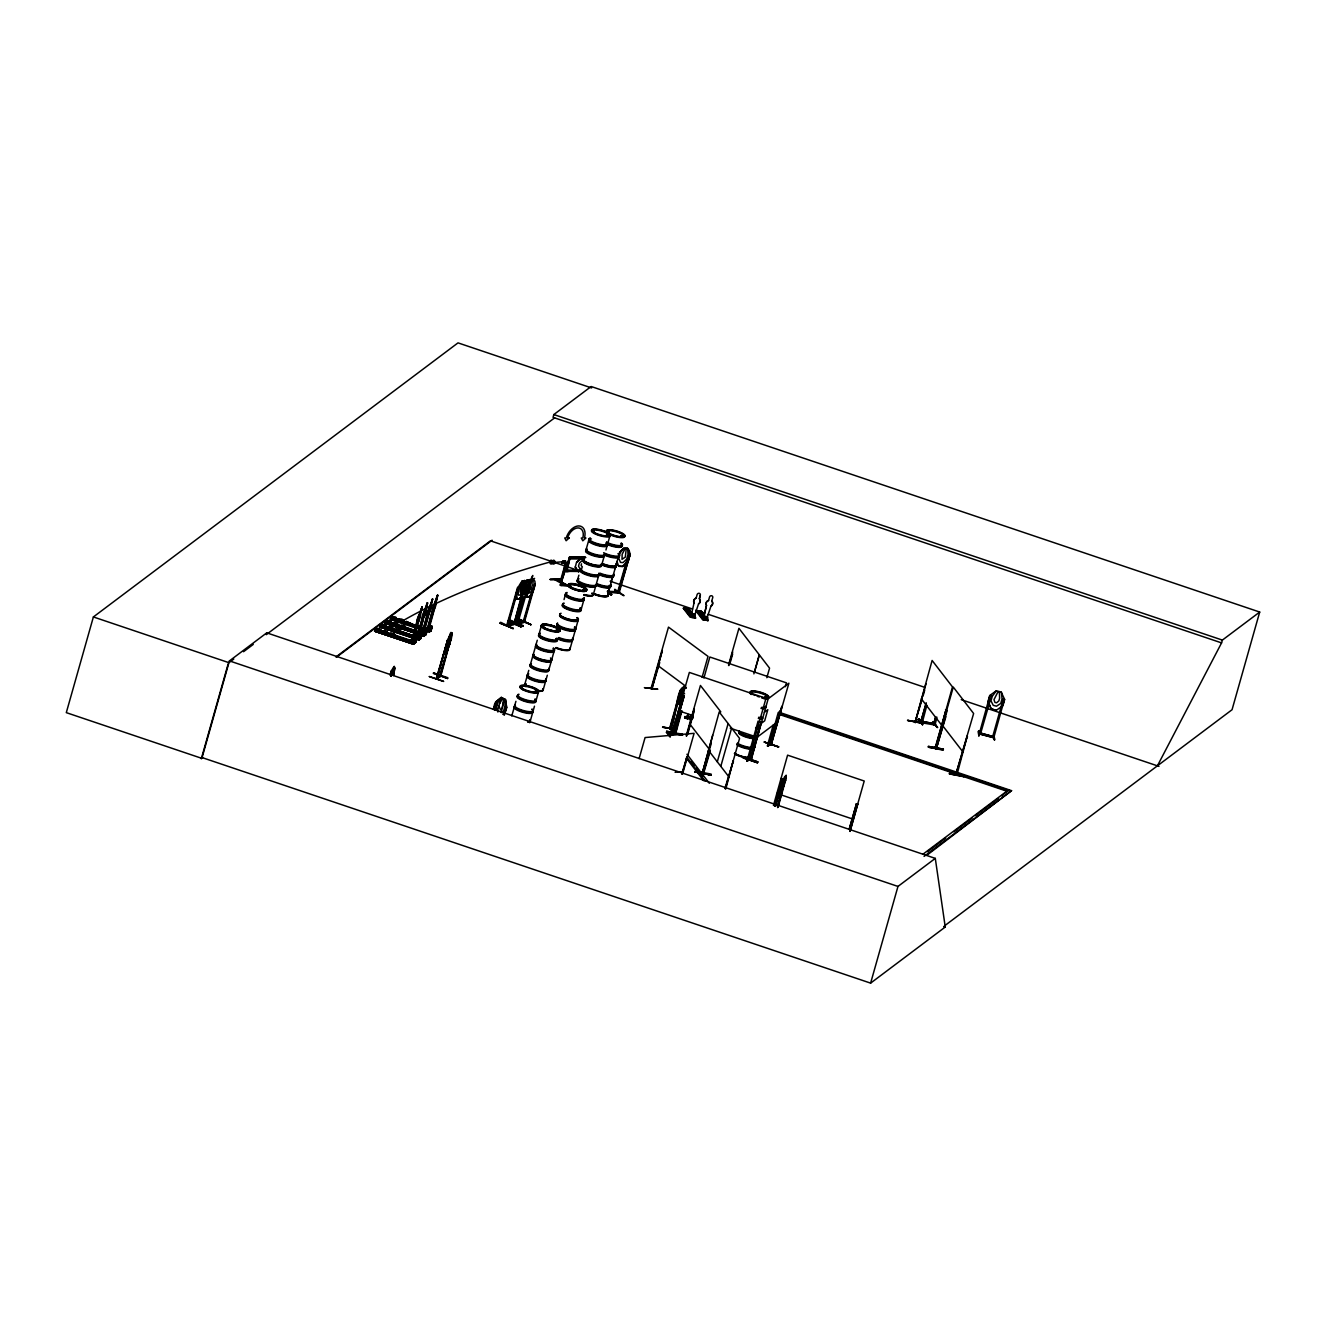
<?xml version="1.0" encoding="UTF-8"?>
<svg xmlns="http://www.w3.org/2000/svg" width="1326" height="1326" viewBox="0 0 1326 1326"><rect width="100%" height="100%" fill="white"/><g stroke="black" fill="none" stroke-linecap="round" stroke-linejoin="round"><path stroke-width="1.5" d="M380.894 629.784C375.623 634.126 385.336 627.927 376.932 628.458L374.794 630.927L375.225 630.132L414.043 643.558M376.7 629.469L376.087 629.949M386.347 625.69C381.076 630.032 390.772 623.833 382.385 624.364L380.678 626.469M382.153 625.358L387.407 627.778M382.203 625.292L382.385 624.364M385.269 623.054L387.407 620.585C395.794 620.054 386.098 626.253 391.352 621.927M386.778 621.612L426.143 634.64L426.856 631.706L390.142 619.375L392.529 616.739C400.933 616.209 391.22 622.408 396.491 618.065M387.225 621.513L387.407 620.585M392.529 616.739L390.391 619.209L426.21 630.463L424.668 634.541M390.822 618.844L429.69 632.054M391.982 617.502L431.265 630.795L391.667 618.198L397.502 620.187M374.993 629.916L414.077 643.773L374.545 631.093L413.463 644.254L374.562 631.143L413.712 644.055L415.95 635.618L420.044 636.828M415.369 642.795L416.381 639.58L412.287 638.37L416.381 639.58M421.685 635.602L418.9 640.126L379.998 626.999L419.165 639.977L421.9 633.215L420.591 637.988M380.446 625.822L419.53 639.679L379.998 627.049M420.69 638.767L399.027 631.723M383.678 626.087L420.441 638.95M380.313 626.32L382.253 624.861L421.121 638.419L383.778 625.789M385.319 622.54L424.171 636.182L385.021 623.237L387.275 621.082L386.827 621.844M424.602 635.867L423.939 636.397M429.359 631.822L390.457 618.695M681.481 710.786L675.05 733.792L669.547 728.604L680.371 690.332L681.514 690.349M978.886 735.831L979.152 730.957L978.091 731.538L978.886 735.831L979.052 730.957M994.036 736.212L993.787 737.786L979.052 733.908C979.483 730.112 981.455 735.996 980.643 732.665M1001.296 692.271L1004.677 699.515L1002.953 705.581L996.274 710.338L991.235 708.962L987.986 701.587L989.693 695.52L996.373 690.763L1001.428 692.139L1002.025 698.868L1000.749 703.426L996.506 706.194L993.24 705.333L990.986 700.857L992.279 696.299L996.373 690.763M989.842 695.653L991.517 695.752L980.395 734.256M991.218 695.968L989.892 695.636L979.218 733.958L979.616 732.383M991.235 709.012L988.152 701.587M992.296 737.256L992.528 735.814L993.986 736.361M993.787 737.654L1004.462 699.332L1003.301 699.2M994.599 739.891L994.036 735.632M994.599 739.974L994.036 734.886L993.936 739.659M996.274 710.338L991.351 708.83M1004.462 699.332L1003.053 699.15M393.59 674.602L394.833 667.923L393.656 675.498C392.363 676.575 394.435 662.834 394.767 668.055M693.763 615.198L693.283 613.905L694.062 615.049M693.399 614.021L693.664 614.949M706.261 619.524L707.04 616.739L705.565 616.308L706.045 617.535L705.366 616.673M626.203 549.196L625.308 557.119L622.01 559.323L622.159 554.218L624.894 549.113L626.104 549.13M528.776 585.131L517.654 623.668M425.928 631.126L426.458 629.916L425.265 634.093M684.896 717.631L692.238 718.294L684.896 717.664L684.697 716.554L692.089 717.416M508.04 621.397L521.201 626.866L508.339 621.347M508.173 620.767L521.201 626.866M517.853 619.292L531.03 624.728L518.151 619.242M629.154 554.268L618.148 592.888L619.524 591.495L617.883 591.197M445.47 651.944L445.934 646.773L445.619 651.994L449.928 643.939L446.779 650.95M451.934 632.751C449.332 656.801 454.404 616.408 448.254 640.342M522.262 581.186L518.052 591.96L518.681 595.225L520.322 594.893L522.958 590.932L524.715 580.672L522.129 581.136L524.798 580.506L525.577 586.059L523.853 592.125L519.643 598.722L516.974 599.186C514.687 592.556 518.532 585.943 522.129 580.987M522.958 590.932L523.588 594.197L525.212 593.866L527.864 589.904L529.754 579.711M534.61 578.401C525.842 580.821 542.815 575.285 530.135 592.772L528.494 593.12L527.881 589.855M779.787 794.622L780.102 789.401L779.622 794.572L781.13 793.495L779.688 794.407M785.771 780.616L786.103 775.379L785.141 781.097M415.502 638.204C414.889 639.729 414.756 637.607 413.43 638.618M413.845 638.784L413.43 638.718M413.927 637.839L413.629 638.684L413.878 637.823M416.082 638.568L415.734 639.497M420.79 635.021L419.265 633.53M421.552 635.071L421.469 634.276M424.651 630.099C422.961 630.828 426.856 630.198 425.58 631.226M425.762 630.728L426.806 630.032L425.613 634.209M426.276 630.894L426.06 631.673M426.574 631.292L426.276 630.745M429.16 626.75L430.27 626.436M430.801 627.679L429.955 626.336M431.232 627.629L431.165 626.502L430.933 627.397M431.613 627.546L431.398 626.883M392.281 670.973L391.286 670.906L394.037 666.53M560.053 582.28L565.125 564.329C570.362 564.246 562.456 565.307 565.887 562.572L567.379 562.738L566.915 564.329M579.313 571.274C573.163 568.556 563.666 574.506 566.683 569.766M567.362 570.329C563.881 570.147 568.655 568.837 567.08 571.324M570.147 558.611L570.545 557.169M570.594 558.627L570.942 557.218M528.626 585.363L528.709 580.672M533.35 579.462L532.853 584.534L530.599 589.722L529.654 587.716M418.999 634.077L419.281 634.176M424.005 630.878L424.154 630.148M414.673 638.171L414.458 638.999L414.806 638.187M420.259 634.077L419.911 634.905L420.077 633.944M694.028 614.734L693.233 614.104L693.763 614.966M705.366 616.689L704.786 619.242L705.681 616.424M696.581 772.08L711.101 775.113L711.101 774.069L696.73 771.367M942.753 750.102L942.753 749.074L942.753 750.102L928.167 747.151L943.283 749.737M928.399 746.455L943.466 749.173L928.399 746.356M949.399 773.704L963.936 775.743L949.582 773.041M963.77 776.406L949.333 773.787M684.63 693.863L680.371 690.332M392.115 671.304L394.236 666.398M439.934 676.011L436.188 678.862L447.492 640.359L436.768 679.094L440.729 676.293L451.089 638.204M783.848 785.638L781.13 790.528L782.423 782.721L775.66 806.125M565.456 571.009L569.451 557.185L585.661 557.401M415.403 638.635L415.983 637.773L414.557 642.53M419.331 633.762L419.347 634.077M424.237 630.563L424.187 629.9M431.083 626.949L430.933 627.529M562.29 562.125L562.904 562.224M778.677 746.853L764.157 742.013L778.693 746.803M420.624 634.822L420.839 634.276M450.973 638.469L452.017 632.966M751.212 760.096L761.422 721.626L750.218 760.196L761.422 721.626M619.325 553.555L608.385 592.324L608.634 590.7M608.932 590.932L607.921 590.866M607.573 592.274L619.126 592.888L630.016 554.566L627.745 548.268M450.343 638.933L451.221 634.027M437.663 677.487L437.166 678.813M441.127 674.901L439.668 676.293L451.37 637.773M698.57 603.811L694.476 616.06L691.227 615.38L694.045 602.949A3.431 3.133 -37.6 0 1 696.133 598.059L697.111 594.612A1.707 1.575 -37.6 0 1 699.15 593.319A1.707 1.575 -37.6 0 1 700.31 595.225L699.382 598.739A3.431 3.133 -37.6 0 1 698.62 603.877L698.57 603.811A3.431 3.133 -37.6 0 0 699.332 598.656L700.31 595.225M782.456 782.837L786.103 775.379M524.881 585.777L513.825 624.529L521.499 595.589M517.306 623.419L516.427 623.568L524.135 596.783M524.334 620.634L523.057 622.176L531.312 593.484M523.588 620.75L524.781 620.817M419.778 617.502A5.138 0.945 -71.4 0 0 420.309 613.855L422.033 606.86L419.314 614.933A5.138 0.945 -71.4 0 0 416.911 622.656L411.955 640.906L413.248 639.928L418.734 621.281A5.138 0.945 -71.4 0 0 420.607 613.955L421.933 606.728M424.187 617.187A5.138 0.945 -71.4 0 0 426.06 609.861L427.685 602.733L424.751 610.822A5.138 0.945 -71.4 0 0 422.364 618.562L417.408 636.795L419.033 635.834L423.889 617.071A5.138 0.945 -71.4 0 0 425.762 609.761L427.237 602.684L424.453 610.722A5.138 0.945 -71.4 0 0 422.066 618.463L417.11 636.695M432.558 599.004L429.773 607.059A5.138 0.945 -71.4 0 0 427.386 614.783L422.43 633.032L424.055 632.054L429.21 613.408A5.138 0.945 -71.4 0 0 431.066 606.081L432.707 598.971L429.475 606.96A5.138 0.945 -71.4 0 0 427.088 614.684L422.132 632.933L423.425 631.955L428.911 613.308A5.138 0.945 -71.4 0 0 430.768 605.982L432.409 598.871M435.69 604.573A5.138 0.945 -71.4 0 0 435.906 602.12L437.829 595.109L436.204 602.236A5.138 0.945 -71.4 0 1 434.331 609.546L429.193 628.209L427.552 629.17L392.297 617.468M422.232 606.844L418.999 614.833A5.138 0.945 -71.4 0 0 416.613 622.557L411.657 640.789L412.436 638.254M427.552 629.17L432.508 610.938A5.138 0.945 -71.4 0 1 434.911 603.197L437.53 595.009L434.613 603.098A5.138 0.945 -71.4 0 0 432.21 610.822L427.254 629.071L428.547 628.093L434.033 609.446A5.138 0.945 -71.4 0 0 435.376 605.783M591.628 387.954L458.017 342.87L93.384 616.955L66.3 712.642L201.85 758.373L229.431 660.895L266.758 632.85L935.294 858.386L945.256 927.007L943.698 926.476L945.305 926.973L870.618 983.13L202.082 757.577M228.171 663.862L201.32 758.754L202.629 757.759M266.758 632.85L266.261 634.64L554.616 417.872M374.86 630.414L376.932 628.458M383.529 630.679L381.44 632.635L383.529 630.679C391.916 630.148 382.219 636.347 387.474 632.005M388.982 626.585L386.894 628.541L388.982 626.585C397.369 626.054 387.673 632.253 392.927 627.911M390.971 633.198L388.899 635.154L390.971 633.198C399.375 632.668 389.662 638.867 394.933 634.524M393.988 622.806L391.916 624.761L393.988 622.806C402.391 622.275 392.678 628.474 397.949 624.148M396.424 629.104L394.352 631.06L396.424 629.104C404.811 628.574 395.115 634.773 400.386 630.43M399.126 618.96L397.038 620.916L399.126 618.96C407.513 618.43 397.817 624.629 403.071 620.286M401.446 625.325L399.358 627.281L401.446 625.325C409.833 624.795 400.137 630.994 405.391 626.651M390.192 674.735L391.286 670.906M390.358 675.149L391.435 671.321M390.49 675.464L391.783 670.923M390.656 675.514L391.949 670.956M390.955 676.359L394.203 666.58M406.585 621.48L404.496 623.435L406.585 621.48L410.38 623.303M391.767 675.199L394.021 667.823M408.441 624.761L410.53 622.806M415.137 642.082L415.618 638.237M420.259 634.325L422.911 630.38L422.198 632.867M420.01 638.436L421.436 633.679M425.381 630.48L426.243 627.878L425.679 629.867M427.884 626.634L427.32 628.64L431.265 629.966C434.199 626.866 425.961 624.629 427.32 629.021M390.59 618.198L425.861 630.231L424.502 635.055L426.856 631.706M430.154 630.811L430.983 626.502L429.326 631.806L431.978 627.861M431.58 626.054C427.701 637.475 434.199 623.237 430.983 626.651L431.928 626.17M429.342 676.591L443.696 681.431L429.309 676.525M436.602 678.63L447.492 640.359M447.608 640.773L436.917 679.061M448.238 640.126L446.961 647.9L449.68 643.011M450.591 638.021L439.768 676.31M440.215 676.509L450.939 637.756M447.591 678.514L447.84 677.719L433.453 672.879L447.591 678.514L433.304 673.442M553.837 414.557L553.058 417.358L1221.577 642.895L1222.373 640.093L1259.7 612.048L591.164 386.512L553.837 414.557L1222.373 640.093M500.018 623.17L513.311 628.524L500.648 622.292L500.018 623.17L513.311 628.524M518.681 587.468L517.554 587.418L506.648 625.706L514.123 624.132M507.974 625.773L507.576 624.115L507.178 625.922L514.571 624.331M518.234 587.269L507.311 625.889M507.908 625.806L518.847 587.053M510.261 620.783L523.14 626.22M521.333 592.606C521.731 608.303 522.759 581.799 522.709 581.749M521.383 592.739C527.599 566.998 536.35 585.893 524.549 597.545L522.013 598.225C529.952 597.065 529.041 585.396 532.671 579.694L533.483 579.528M513.742 624.496L514.521 622.739L513.692 622.922M512.897 628.607L500.432 622.889M529.323 596.402C524.101 601.407 526.654 582.048 526.936 597.148C532.571 596.766 534.03 588.247 535.256 583.888L524.367 622.308L516.908 623.784L517.405 622.01M493.454 709.377C494.963 698.006 499.62 700.244 494.78 709.874M495.99 701.587L494.399 707.67M493.802 709.377L496.09 701.703L501.211 697.609M494.432 709.891L497.167 702.233M497.548 710.719L501.311 697.41L504.991 699.332L506.88 707.288L504.941 713.239M523.654 622.424L534.792 583.622M503.035 714.399C508.72 707.686 506.002 685.227 501.228 712.609L503.681 710.902L504.974 706.344L504.875 699.448L501.195 697.41L496.09 701.703M503.399 714.399L505.554 706.741M504.013 714.913L506.532 707.255L504.361 714.913M511.77 715.941L514.19 707.471M515.93 701.305L514.67 705.681A9.763 2.486 15.8 0 0 524.98 711.631A9.763 2.486 15.8 0 0 531.941 709.609M524.599 684.995L527.019 676.525A9.63 2.453 15.8 0 0 537.478 681.796A9.63 2.453 15.8 0 0 545.268 680.669M527.499 674.735L528.776 670.359M530.499 664.177L532.886 655.707M533.118 654.895L535.538 646.408M537.279 640.243L536.019 644.635A9.763 2.486 15.8 0 0 546.345 650.585A9.763 2.486 15.8 0 0 553.29 648.563M539.036 634.077L541.29 626.137M555.428 579.164L566.699 585.412M566.931 584.865L556.655 579.694M562.141 563.185L562.771 560.997L565.44 561.014L565.108 563.351L562.141 563.185L565.108 563.351M562.423 563.351L563.053 561.147L565.721 561.163M564.826 563.202L565.44 561.014M561.379 579.197L550.439 579.545M567.379 562.738L566.169 562.721L565.721 564.329L567.23 564.959L564.893 564.329M565.224 564.395L561.047 582.876L566.152 564.561M568.473 585.711L560.683 585.396L570.114 584.783M560.848 582.777L567.097 564.926M566.633 564.163L567.08 562.572M561.18 582.893L567.014 564.843M565.522 571.208L569.5 557.152L585.263 557.218M564.047 599.584L565.257 595.192M530.334 720.83L532.737 712.36M533.218 710.587L534.477 706.194M536.201 700.029L538.621 691.542M575.302 567.031L576.561 562.108L582.495 557.334L585.595 557.566M543.179 689.885L545.566 681.415M546.047 679.641L547.323 675.249M549.047 669.066L551.467 660.597M551.699 659.784L554.086 651.315M581.534 563.815L581.086 565.39L582.412 566.998M577.622 579.561L578.882 575.169M586.142 549.461L588.628 540.676M569.931 649.226L572.335 640.756M572.815 638.983L575.302 630.181M575.799 628.408L578.219 619.938M581.335 608.883L583.821 600.081M593.286 594.711L595.689 586.241M596.17 584.468L598.656 575.666M601.805 564.611L604.208 556.141M605.949 549.975L607.175 545.566M607.673 543.793L610.093 535.323M608.286 590.617L607.938 592.042L618.828 592.689M608.419 592.274L609.745 586.341M610.822 582.512L612.446 576.777M614.618 569.119L616.242 563.384M610.872 594.877C613.474 593.65 608.916 595.838 607.905 592.971L611.535 594.926M614.518 589.987L623.435 595.606M614.8 589.258L624.098 595.639M618.098 592.855L617.899 591.23M626.833 560.102L617.485 592.589M617.004 561.445L618.662 566.301L622.706 566.534L628.391 560.699L630.115 554.633L618.529 592.656L619.225 591.297M644.801 687.713L657.646 689.271M651.845 687.233L652.276 689.238L651.016 688.691L668.486 627.115L708.018 656.403L702.067 677.453M652.226 687.796L651.348 687.2L651.828 689.188L662.354 650.42L651.514 688.691L652.326 689.238M651.746 689.139L659.735 662.552M639.115 758.605L645.082 737.554L694.095 733.328L682.575 774.053M694.459 616.507L694.841 615.181L695.155 617.419L691.111 616.64L691.111 615.247L690.183 617.253L683.271 608.269L688.642 608.551C691.161 611.037 683.934 609.662 683.835 607.623M685.012 609.148L689.802 610.059L685.012 609.148L690.415 611.303M685.708 610.059L688.807 610.988M686.321 610.855L691.824 612.678L687.017 611.767M691.476 615.314L690.415 614.336L689.934 615.993L693.133 616.607L687.133 609.032M690.398 615.728L690.78 614.402M692.404 616.888L693.133 614.021L694.592 614.303L693.863 617.17M702.614 619.64L695.653 610.623L701.023 610.905C705.117 614.717 688.691 608.435 701.736 611.816M695.62 618.297L694.841 615.181M670.177 737.206L666.448 732.383L666.796 731.19L669.597 731.72L672.067 734.935M670.641 729.167L669.464 728.637L670.625 727.361M702.2 612.413L697.31 611.833L702.2 612.413C706.277 616.225 689.868 609.96 702.896 613.325M669.845 729.002L680.918 690.299L684.498 685.99M670.094 729.134C676.442 725.803 675.365 680.586 686.338 687.896M669.597 731.72L669.249 732.913L666.448 732.383M670.575 729.201L681.614 690.432M702.797 616.689L702.332 618.347L707.123 619.259L707.603 617.601L706.841 618.861L702.797 618.098L702.797 616.689L706.874 618.413L710.951 606.164A3.431 3.133 -37.6 0 0 711.714 601.026L712.742 597.645A1.707 1.575 -37.6 0 0 711.598 595.739A1.707 1.575 -37.6 0 0 709.543 597.031L708.565 600.479A3.431 3.133 -37.6 0 0 706.493 605.369L703.609 617.734L706.493 605.369A3.431 3.133 -37.6 0 1 708.515 600.413L708.565 600.479M703.509 614.12L698.62 613.54L703.509 614.12C707.603 617.933 691.178 611.667 704.205 615.032M703.161 616.756L703.493 618.993L707.554 619.772L707.222 617.535M682.907 695.586L672.05 734.057L673.044 734.389L684.199 696.034L682.774 695.686L684.199 696.034M673.044 734.389L673.774 733.063M684.067 696.133L673.243 734.405M680.918 712.294L674.785 733.659L680.437 712.211M670.094 728.703L675.58 733.875L681.962 710.852M675.498 733.808L675.564 732.018M707.603 617.601L707.404 620.535M690.945 716.604L687.763 718.99L684.978 718.046L688.492 714.465M687.763 718.99L691.277 715.41M690.929 716.521C688.642 719.272 692.984 715.559 690.2 716.04M691.509 716.554L691.128 718.046L690.697 716.04L690.597 717.946L690.332 716.09M689.669 719.653L693.216 717.167M686.172 735.897L700.443 685.476L720.814 711.88M687.083 734.405L694.36 708.813L686.669 735.996M687.581 734.505L694.161 711.2M692.454 718.559L692.802 717.184M703.907 678.067L709.858 657.016L786.484 682.873L785.406 686.702M692.553 718.626L692.968 717.051M681.746 774.119L687.1 756.384L682.161 773.854M694.609 771.881L711.101 775.03L694.807 771.981M728.504 665.155L738.93 628.309L769.561 668.155L766.842 677.719M728.852 665.602L732.698 652.011M730.444 661.823L732.648 654.05M703.078 772.71L702.067 772.097L702.084 773.936M711.283 743.538L702.067 773.953L712.626 735.234M689.619 723.747L709.974 750.168L703.211 773.34L703.344 771.517L704.288 772.113M704.139 771.749L703.509 773.008M710.338 750.765L703.658 773.124M708.979 774.583L695.006 771.384M717.3 761.82L728.123 723.548M720.797 766.362L731.62 728.09M753.881 673.873L759.284 654.729M754.494 672.166L759.367 654.945M724.957 788.373L733.145 761.306L725.803 788.92M725.305 788.821L739.577 738.4L719.206 711.979L702.15 773.953M743.488 757.063L743.057 758.024L757.494 762.748M759.4 721.543L758.091 721.112L747.383 759.466C746.157 756.665 750.947 758.257 748.709 759.864L765.98 698.288L689.354 672.431L671.785 733.924M751.494 758.588L746.886 761.29L750.98 757.643M747.151 760.511L750.831 758.174L746.886 761.29M747.4 759.45L747.516 757.942L749.107 758.472M757.875 761.903L743.472 757.113L757.892 761.903L757.444 762.864L743.306 757.693M764.29 742.063L778.461 747.052M767.621 743.919C771.483 740.057 766.975 747.168 768.334 742.444M771.185 742.925L771.997 743.19L767.389 745.875L771.45 742.146L767.621 745.842M773.24 725.007L767.887 744.052L769.362 744.35L778.229 712.576L780.931 710.537M768.202 746.14L771.997 743.107M768.881 744.383L769.577 742.875L768.135 742.593M771.334 745.046L771.367 743.19M781.263 708.25L770.505 744.814L778.18 718.228M779.274 714.349L781.81 706.31M781.975 706.741L771.102 745.046L788.887 683.221L768.168 698.802L750.864 760.328M773.456 805.479L787.594 755.157L864.22 781.014L849.949 831.435M774.616 806.026L782.439 778.743L781.147 778.312M774.815 806.225L781.66 782.986L775.312 806.39M775.163 805.959L781.66 782.986M777.716 805.545L782.058 790.23M777.533 807.186L783.484 786.136M777.682 807.617L786.185 775.611L781.312 783.252M778.03 807.352L785.539 780.401M849.204 829.065L856.48 803.722L857.773 804.169L850.082 831.336M849.336 828.965L856.48 803.722M921.984 699.796L915.039 722.438L932.112 660.464L952.466 686.885L935.394 748.129M915.586 722.587C917.277 720.3 913.597 719.819 915.089 722.488L926.029 683.818M923.078 695.901L924.719 690.084M917.874 719.604L918.885 718.957L922.581 724.725L917.874 719.57L918.885 718.957M926.112 703.045L920.741 722.355L922.283 722.62L926.874 705.2M926.244 703.211L920.609 722.123M921.835 722.372L922.548 721.062M921.868 723.068L907.498 720.366L935.029 725.04L936.935 717.167M922.216 720.979L922.084 723.35L907.746 720.399M936.935 727.427L933.255 721.659L937.101 727.328M937.167 727.361L933.322 721.692M935.427 723.648C933.57 721.576 932.294 725.604 934.797 725.024M933.454 724.725L935.626 716.935M935.775 717.101L933.603 724.593M936.206 749.074L946.035 709.775L934.996 748.394M934.863 748.328C933.504 744.35 939.604 749.422 935.493 747.068M936.139 749.041L935.211 748.063L935.791 746.737L936.255 749.124L947.195 710.438M936.322 748.66L945.886 716.72M870.618 983.13L897.967 886.431L935.294 858.386M936.753 749.157L937.233 747.798M955.864 774.583L956.825 775.18L967.201 736.411L955.764 774.616L973.632 713.504L953.278 687.083L935.825 748.577M956.494 774.715L956.162 773.141L956.162 775.014M963.936 775.743L963.919 776.771L949.565 773.936M780.053 712.559L1011.556 790.661L927.023 855.137M1259.7 612.048L1232.053 709.725L945.388 925.2M414.441 641.038L410.646 639.596L409.784 642.198L412.95 639.828L417.889 623.038M423.342 618.944L418.701 635.834M451.37 634.077L448.055 644.602L449.58 641.602M391.17 676.127L392.645 672.68M522.842 581.799L519.958 592.009L522.278 589.308M528.56 580.606L525.477 586.125L524.798 580.506M693.946 614.734L693.664 614.419M447.144 640.624L450.774 633.795M781.793 783.434L784.777 776.373M684.746 687.514L682.045 694.807L682.625 698.321M382.219 624.844L381.54 625.855M413.463 644.221L415.684 642.066L376.799 628.955M415.668 642.082L415.021 643.044L393.59 635.817M415.651 642.563L378.324 629.883M388.584 621.529L426.143 634.209L425.464 635.22L404.049 627.944M430.619 631.309L401.397 621.48L430.585 631.342L431.199 630.596M524.251 586.39L527.168 580.158L529.836 579.545M529.173 585.296L532.091 579.081M569.55 558.76L582.926 558.511M565.788 570.031L582.015 570.18M510.46 620.187L523.306 625.64M390.988 675.63L392.529 672.464L393.06 674.122M420.972 634.176L421.784 633.795M431.331 627.662L431.613 626.651M684.481 686.172L680.603 695.835L680.785 700.592L682.028 701.736M1157.416 765.831L1221.577 642.895M662.834 727.294L676.343 729.267M676.79 728.869L662.536 727.162L676.376 729.267M593.617 531.179L592.606 530.45M593.998 531.146L593.136 530.814L593.965 530.864M543.643 625.574L542.268 625.839L543.776 625.971M570.412 585.528L560.683 585.396M520.919 686.885L521.947 687.382M607.01 535.953C611.816 536.251 603.081 534.345 607.424 535.87M606.662 535.82C607.673 535.124 608.551 535.29 606.927 535.14M608.75 531.693L607.888 531.693M521.333 687.2L522.328 686.719M558.113 630.364L555.826 630.463L557.251 631.226M608.767 535.853L607.822 536.002M556.539 630.082L558.031 630.364M557.019 631.027L556.953 630.032M556.025 630.314L558.379 630.546M557.301 630.961L557.616 630.662M583.39 590.203C581.434 588.694 587.567 591.147 584.236 590.501M585.412 590.65L583.655 589.341M621.712 536.516L620.734 536.019L623.187 536.947M621.264 536.185L623.187 536.566M621.231 535.919L622.922 536.748M622.789 536.748L620.783 535.936M537.047 691.675L536.268 691.244M687.979 611.485L690.216 611.866M690.249 611.8L688.078 611.303M700.426 613.573L702.647 614.153L700.393 613.772M752.356 692.653C749.14 692.421 754.013 693.2 751.825 692.371M766.975 697.227L766.096 696.863M499.637 703.559L502.305 699.017L503.499 699.631L502.421 708.084L500.598 709.841L498.874 706.228M527.184 588.28L524.864 590.982L524.731 588.794M657.613 689.089L644.37 687.647M385.021 623.27L424.237 636.115M385.601 622.557L420.673 634.342M391.916 617.767L397.75 619.988M415.22 642.613L395.778 636.314M421.055 638.237L384.059 625.806M430.801 630.927L409.402 623.717M527.168 580.009L523.173 586.705M519.643 598.722L523.654 592.026M501.327 697.609L497.88 702.647L496.587 707.206L497.913 712.029M564.909 585.396L554.749 579.677M922.797 723.93L918.769 719.007M978.87 731.521L978.837 735.599M673.857 731.62L669.779 735.184M673.658 732.217L669.962 735.35M561.263 579.595L549.892 579.429L561.462 579.18M619.457 552.412L623.817 548.102M619.64 552.561L623.833 548.268L627.745 548.483L627.994 554.566L626.701 559.108L623.104 562.572L620.502 562.423L618.91 558.66C618.463 550.406 629.369 541.903 629.867 554.616L628.756 554.55M518.781 587.534L518.002 587.6M582.992 559.904L579.379 563.053L578.501 566.202L580.34 569.318M553.704 562.539L562.638 561.743M582.595 557.401L576.76 562.241M670.061 734.587L673.94 731.587M673.625 733.013L672.647 732.482M761.92 721.792L761.091 721.891M748.958 758.422L748.593 759.864M767.389 745.875L771.417 742.891M751.129 760.03L750.151 760.163L750.533 758.687L751.411 759.036M857.773 804.169L856.347 803.838M233.79 659.039L228.934 662.685L93.384 616.955M243.536 651.712L253.266 644.403M335.909 656.983L490.454 540.826L580.689 571.274M336.705 657.016L492.095 540.212M417.889 634.159L415.535 637.491L419.48 638.817L421.121 637.591L418.486 636.695M410.082 641.585L411.723 640.359L415.668 641.685L414.027 642.928M430.038 629.32L426.094 627.977M429.624 631.193L431.265 629.966M426.143 634.209L424.204 635.668L425.066 633.066L420.955 631.839M437.597 677.371L437.099 677.205M436.983 677.603L440 675.332M437.315 677.669L440.514 675.498M684.978 718.046L688.144 715.659M764.373 712.261L767.82 709.675L764.671 720.83L761.207 723.432M757.328 737.074L778.064 721.493M922.929 854.242L1008.771 789.716L1001.826 795.865M927.537 851.706L945.703 838.065M953.958 831.85L972.107 818.208M975.406 815.722L998.528 798.351M924.073 856.414L1011.556 790.661M683.387 608.319L691.575 617.286M694.741 616.905L695.437 617.817C689.404 619.192 689.934 613.209 684.315 608.501M695.437 617.817L687.117 608.999L692.885 616.491M693.133 614.833L687.746 609.131M695.056 618.165L688.061 609.181L694.973 618.148M699.995 611.054L707.454 620.518M701.172 611.684L696.415 610.772M702.548 619.573L703.874 617.667M703.277 619.739L704.239 619.888L696.962 610.673L703.973 619.441M696.233 609.993L703.509 619.789L708.101 620.618L705.664 617.634M507.692 624.529L514.024 623.502L507.493 624.496M518.184 622.275L516.825 622.143L523.836 621.397M516.543 623.585L517.687 623.651M523.19 622.192L523.936 622.027M524.3 622.275L519.228 623.021M593.368 530.632L593.484 530.251M592.424 530.615L593.915 530.964M593.7 530.499L593.053 530.483M607.988 531.394L608.568 531.925M607.756 530.914L608.021 531.179M608.303 535.87L607.01 535.19M569.053 585.131C578.053 586.191 543.577 584.468 569.931 584.915M583.805 589.689L584.07 589.739M542.301 625.789L543.793 626.353L543.047 625.557M543.096 625.839L543.295 626.336M521.35 687.034L521.93 687.249M522.212 687.1L521.068 686.818L522.278 686.735M535.422 691.078L534.511 691.625L536.284 692.371M535.671 691.608L536.466 691.625M765.036 697.261L767.207 697.741M767.207 698.122L766.859 697.211M561.826 582.843L561.08 582.843M675.895 732.416L670.392 728.14L675.183 732.284M978.903 733.726L993.638 737.604M517.538 622.391L523.389 621.214M700.824 611.402L703.377 614.651L700.924 611.22M956.162 773.224L957.239 773.754L956.112 773.539M621.049 535.754L621.927 536.118M584.6 589.622L584.318 589.821M536.914 691.791L536.301 691.211M752.356 692.951L751.577 692.984M765.467 696.796L766.096 696.896M767.157 697.94L766.262 697.791M517.107 623.817L516.991 623.767C512.101 622.872 544.837 549.213 527.947 585.562M675.1 772.296L683.271 771.599M514.289 623.104L514.14 623.104M671.917 733.808L673.376 734.306M570.976 557.566L569.849 557.351M570.18 558.461L569.036 558.412L583.274 558.71M565.473 571.357L579.677 571.456M922.565 721.245L921.222 720.78M607.424 531.312L608.369 531.245M623.154 536.748L622.209 536.516M569.368 584.965L570.213 585.412L569.434 585.097M584.053 590.302L585.015 590.534M751.212 692.52L751.825 692.139M766.942 697.957L764.936 697.609M618.678 566.086L622.673 566.384L628.391 560.699M618.098 591.827L608.833 591.297M684.581 717.2L691.94 717.946M557.981 631.375L558.147 631.093M679.26 696.382L679.194 704.172L681.249 705.979L679.426 704.073M679.194 704.172L679.111 696.349M946.383 710.222L945.537 709.692M967.549 736.858L966.704 736.311M934.946 746.919L936.869 747.383M733.493 761.754L732.648 761.207M703.294 771.914L704.338 772.163M683.752 608.153L688.542 608.883M684.548 608.535L689.338 609.446M582.992 590.186L584.385 590.667M556.887 630.364L557.981 630.695M766.345 697.89L764.522 697.227L766.329 697.327M535.903 692.155L537.295 692.354L535.919 691.492M393.275 674.039L394.17 667.856M651.447 688.625L652.226 689.172M1003.351 698.719L992.445 737.471M584.02 589.788L585.031 590.169M535.953 692.089L535.041 691.741M702.647 772.163L702.432 773.622M750.682 758.339L751.527 758.638M610.109 581.202L692.504 608.999M700.343 611.634L704.272 612.96M708.183 614.286L923.973 687.083M961.251 699.664L1158.974 766.362M779.29 713.123L1008.009 790.279L1007.677 791.473L778.959 714.316M779.705 713.753L955.648 773.108M965.427 776.406L1006.467 790.246M418.734 621.281L418.436 621.181A5.138 0.945 -71.4 0 0 419.381 618.778M678.514 710.719L691.923 715.228M730.245 728.156L755.14 736.56M391.883 617.8L397.916 619.872M401.612 621.082L405.706 622.491M685.31 716.852L688.111 717.797M422.762 630.496L426.707 631.822M422.182 632.485L426.143 633.811M389.115 621.993L426.094 634.474M396.491 624.944L400.585 626.353M404.264 627.563L421.817 633.447M396.524 625.159L400.452 626.436M404.297 627.778L419.911 632.999M386.546 622.043L392.413 624.016M396.275 625.325L400.203 626.634M385.468 622.043L421.187 634.242M391.253 629.104L395.181 630.414M380.214 626.618L419.331 639.845M378.225 630.181L415.403 642.762M376.07 629.916L381.954 631.889M385.8 633.198L389.728 634.508M785.257 780.832L781.097 793.644M776.771 793.429L853.397 819.286M229.431 660.895L897.967 886.431M621.944 536.433L621.049 536.118M584.865 590.368L583.788 590.368M525.577 586.059L514.488 624.347M516.427 593.634L516.974 599.186M519.51 598.507L517.206 599.087M510.178 620.899L523.124 626.419M509.847 621.032L522.775 626.386M607.938 535.406L608.767 535.936M557.086 579.744L567.296 585.429M495.626 701.719L496.587 702.233M505.206 706.741L506.184 707.255M578.484 571.622L575.186 566.964L578.517 571.837M566.882 571.572L569.832 558.611L566.534 571.373M608.684 531.527L607.656 531.577M618.944 553.804L618.181 553.937A9.763 2.486 15.8 0 1 616.673 556.837A9.763 2.486 15.8 0 1 605.319 554.251M607.275 591.313L611.767 594.131M608.535 592.838L611.501 594.711M691.111 617.419L683.752 607.971M657.663 665.387L685.658 686.139M684.332 686.155L686.188 687.879M933.255 721.659L937.731 727.576M918.62 719.537L922.482 724.576L917.957 719.521M918.487 719.62L922.581 724.725M942.438 725.372L962.809 751.776M921.272 698.736L941.642 725.156M711.714 601.026L711.764 601.092A3.431 3.133 -37.6 0 1 711.018 606.231L710.951 606.164M696.133 598.059L696.183 598.125A3.431 3.133 -37.6 0 0 694.095 603.015L694.095 603.015M705.515 617.187L708.101 620.618M696.133 610.325L703.509 619.789M689.802 610.059L690.514 610.971M691.128 611.767L691.824 612.678M690.415 614.336L691.277 615.446M708.382 750.251L728.753 776.671M686.967 754.262L709.327 783.268M691.608 761.903L694.095 765.119M696.564 768.351L702.78 776.406M666.796 731.19L670.525 736.013M686.669 756.947L705.283 781.113M686.321 758.157L703.708 780.699M401.132 621.745A1789.967 563.119 15.1 0 1 433.801 604.54M435.442 603.761A1789.967 563.119 15.1 0 1 552.445 561.362M580.539 609.91A9.63 2.453 15.8 0 1 571.539 610.739A9.63 2.453 15.8 0 1 562.605 605.17M579.893 608.452A9.763 2.486 15.8 0 1 572.948 610.474A9.763 2.486 15.8 0 1 562.655 604.523M577.125 617.866A9.63 2.453 15.8 0 1 570.263 619.855A9.63 2.453 15.8 0 1 560.086 614.071M560.102 613.988A9.63 2.453 15.8 0 0 570.263 619.855A9.63 2.453 15.8 0 0 577.092 617.949M577.224 617.535A9.647 2.47 15.8 0 1 569.136 619.225A9.647 2.47 15.8 0 1 561.113 613.275M583.821 598.755A9.763 2.486 15.8 0 1 573.478 599.253A9.763 2.486 15.8 0 1 566.583 593.584M581.037 608.137A9.63 2.453 15.8 0 1 570.826 608.634A9.63 2.453 15.8 0 1 564.031 603.032M582.595 598.49A9.63 2.453 15.8 0 1 574.523 600.181A9.63 2.453 15.8 0 1 566.517 594.247M580.059 607.905A9.763 2.486 15.8 0 1 571.871 609.629A9.763 2.486 15.8 0 1 563.749 603.612M583.97 598.208A9.763 2.486 15.8 0 1 573.628 598.722A9.763 2.486 15.8 0 1 566.732 593.037M584.02 597.578A9.63 2.453 15.8 0 1 573.81 598.076A9.63 2.453 15.8 0 1 567.014 592.473M572.02 640.01A9.63 2.453 15.8 0 1 567.661 641.734A9.63 2.453 15.8 0 1 556.456 638.37M572.318 639.414A9.763 2.486 15.8 0 1 568.937 641.254A9.763 2.486 15.8 0 1 558.495 638.684M569.517 648.828A9.63 2.453 15.8 0 1 566.185 650.618A9.63 2.453 15.8 0 1 555.892 648.099M569.633 648.248A9.564 2.437 15.8 0 1 566.301 650.038A9.564 2.437 15.8 0 1 556.075 647.519M577.705 619.706A9.564 2.437 15.8 0 1 568.755 620.535A9.564 2.437 15.8 0 1 559.87 615.015M569.633 648.497A9.647 2.47 15.8 0 1 566.285 650.287A9.647 2.47 15.8 0 1 555.975 647.768M577.937 619.159A9.647 2.47 15.8 0 1 568.92 620.004A9.647 2.47 15.8 0 1 559.97 614.419M574.373 627.994A9.763 2.486 15.8 0 1 567.412 630.016A9.763 2.486 15.8 0 1 557.119 624.065M572.517 638.237A9.63 2.453 15.8 0 1 569.185 640.044A9.63 2.453 15.8 0 1 558.876 637.508M575.003 629.452A9.63 2.453 15.8 0 1 564.793 629.949A9.63 2.453 15.8 0 1 557.997 624.347M572.467 638.883A9.763 2.486 15.8 0 1 569.086 640.707A9.763 2.486 15.8 0 1 558.644 638.138M574.523 627.447A9.763 2.486 15.8 0 1 567.561 629.469A9.763 2.486 15.8 0 1 557.268 623.518M574.589 626.817A9.63 2.453 15.8 0 1 567.727 628.806A9.63 2.453 15.8 0 1 557.566 622.955M618.678 556.124A9.63 2.453 15.8 0 1 615.347 557.931A9.63 2.453 15.8 0 1 605.054 555.395M618.977 555.528A9.763 2.486 15.8 0 1 615.595 557.368A9.763 2.486 15.8 0 1 605.153 554.798M616.126 565.042A9.58 2.453 15.8 0 1 612.794 566.832A9.58 2.453 15.8 0 1 602.551 564.312M616.308 564.379A9.58 2.453 15.8 0 1 612.977 566.169A9.58 2.453 15.8 0 1 602.733 563.649M616.292 564.627A9.647 2.47 15.8 0 1 612.943 566.434A9.647 2.47 15.8 0 1 602.634 563.898M621.032 544.108A9.763 2.486 15.8 0 1 618.579 546.793A9.763 2.486 15.8 0 1 606.197 543.312M618.264 553.489A9.63 2.453 15.8 0 1 615.844 556.158A9.63 2.453 15.8 0 1 603.628 552.71M621.679 545.566A9.63 2.453 15.8 0 1 618.33 547.373A9.63 2.453 15.8 0 1 608.037 544.837M621.181 543.561A9.763 2.486 15.8 0 1 618.745 546.262A9.763 2.486 15.8 0 1 606.347 542.765A9.763 2.486 15.8 0 1 598.225 544.538A9.763 2.486 15.8 0 1 590.103 538.522M621.248 542.931A9.63 2.453 15.8 0 1 618.828 545.599A9.63 2.453 15.8 0 1 606.612 542.152M609.247 585.363A9.63 2.453 15.8 0 1 607.739 588.048A9.63 2.453 15.8 0 1 596.534 585.495M610.457 585.644A9.763 2.486 15.8 0 1 607.076 587.468A9.763 2.486 15.8 0 1 596.634 584.899M607.938 595.805A9.58 2.453 15.8 0 1 602.203 596.634A9.58 2.453 15.8 0 1 592.142 593.435M607.772 594.462A9.564 2.437 15.8 0 1 604.457 596.252A9.58 2.453 15.8 0 1 594.214 593.75A9.564 2.437 15.8 0 0 604.457 596.252A9.58 2.453 15.8 0 0 607.789 594.479M615.877 565.92A9.58 2.453 15.8 0 1 612.546 567.71A9.58 2.453 15.8 0 1 602.302 565.191M608.087 595.473A9.647 2.47 15.8 0 1 594.114 593.998M616.076 565.406A9.647 2.47 15.8 0 1 612.728 567.213A9.647 2.47 15.8 0 1 602.418 564.677M613.457 575.07A9.763 2.486 15.8 0 1 610.059 576.909A9.763 2.486 15.8 0 1 599.634 574.34M610.673 584.451A9.63 2.453 15.8 0 1 607.325 586.258A9.63 2.453 15.8 0 1 597.031 583.722M613.159 575.666A9.63 2.453 15.8 0 1 609.811 577.473A9.63 2.453 15.8 0 1 599.518 574.937M610.623 585.097A9.763 2.486 15.8 0 1 607.225 586.921A9.763 2.486 15.8 0 1 596.799 584.352M613.606 574.539A9.763 2.486 15.8 0 1 610.225 576.362A9.763 2.486 15.8 0 1 599.783 573.793M613.656 573.893A9.63 2.453 15.8 0 1 610.325 575.699A9.63 2.453 15.8 0 1 600.015 573.163M603.894 555.395A9.63 2.453 15.8 0 1 593.683 555.892A9.63 2.453 15.8 0 1 586.888 550.29M604.192 554.798A9.763 2.486 15.8 0 1 593.849 555.296A9.763 2.486 15.8 0 1 586.954 549.627M601.341 564.312A9.58 2.453 15.8 0 1 591.164 564.793A9.58 2.453 15.8 0 1 584.401 559.224M601.507 563.633A9.564 2.437 15.8 0 1 592.573 564.462A9.564 2.437 15.8 0 1 583.689 558.926M601.507 563.898A9.647 2.47 15.8 0 1 591.28 564.379A9.647 2.47 15.8 0 1 584.468 558.776M606.247 543.378A9.763 2.486 15.8 0 1 599.286 545.384A9.763 2.486 15.8 0 1 588.993 539.45M589.937 539.069A9.763 2.486 15.8 0 1 591.446 538.936M604.391 553.622A9.63 2.453 15.8 0 1 595.407 554.45A9.63 2.453 15.8 0 1 586.457 548.898M606.894 544.837A9.63 2.453 15.8 0 1 597.893 545.666A9.63 2.453 15.8 0 1 588.943 540.096M604.341 554.251A9.763 2.486 15.8 0 1 593.998 554.765A9.763 2.486 15.8 0 1 587.103 549.08M606.463 542.201A9.63 2.453 15.8 0 1 598.391 543.892A9.63 2.453 15.8 0 1 590.385 537.958M595.374 585.495A9.63 2.453 15.8 0 1 586.39 586.324A9.63 2.453 15.8 0 1 577.44 580.755M595.987 585.661A9.763 2.486 15.8 0 1 584.12 585.015A9.763 2.486 15.8 0 1 578.434 579.727M592.987 593.733A9.564 2.437 15.8 0 1 584.053 594.562M601.059 565.191A9.564 2.437 15.8 0 1 590.915 565.688A9.564 2.437 15.8 0 1 584.169 560.136M592.076 593.12A9.647 2.47 15.8 0 1 583.987 594.81M591.926 593.484A9.58 2.453 15.8 0 1 583.888 595.159M601.291 564.694A9.647 2.47 15.8 0 1 591.065 565.174A9.647 2.47 15.8 0 1 584.252 559.572M598.672 574.34A9.763 2.486 15.8 0 1 588.313 574.838A9.763 2.486 15.8 0 1 581.418 569.169M596.186 584.468A9.63 2.453 15.8 0 1 584.484 583.838A9.63 2.453 15.8 0 1 578.882 578.617M598.374 574.937A9.63 2.453 15.8 0 1 588.164 575.434A9.63 2.453 15.8 0 1 581.368 569.832M596.153 585.114A9.763 2.486 15.8 0 1 584.269 584.484A9.763 2.486 15.8 0 1 578.584 579.197M598.822 573.793A9.763 2.486 15.8 0 1 588.479 574.307A9.763 2.486 15.8 0 1 581.584 568.622M598.871 573.163A9.63 2.453 15.8 0 1 588.661 573.661A9.63 2.453 15.8 0 1 581.865 568.058M553.39 560.235A1.923 1.376 -89.8 0 1 554.914 561.694A1.923 1.376 -89.8 0 1 554.019 563.964A1.923 1.376 -89.8 0 1 552.312 562.904M553.787 650.569A9.63 2.453 15.8 0 1 543.577 651.066A9.63 2.453 15.8 0 1 536.781 645.464M553.141 649.11A9.763 2.486 15.8 0 1 544.953 650.817A9.763 2.486 15.8 0 1 536.831 644.801M551.251 659.519A9.63 2.453 15.8 0 1 542.251 660.365A9.63 2.453 15.8 0 1 533.317 654.795M550.472 657.945A9.564 2.437 15.8 0 1 543.66 659.934A9.564 2.437 15.8 0 1 533.566 654.099M551.401 659.055A9.647 2.47 15.8 0 1 542.384 659.884A9.647 2.47 15.8 0 1 533.433 654.315M556.124 638.552A9.763 2.486 15.8 0 1 547.953 640.259A9.763 2.486 15.8 0 1 539.831 634.242M553.356 647.933A9.63 2.453 15.8 0 1 546.494 649.922A9.63 2.453 15.8 0 1 536.35 644.071M555.843 639.149A9.63 2.453 15.8 0 1 548.981 641.138A9.63 2.453 15.8 0 1 538.837 635.27M557.218 638.867A9.763 2.486 15.8 0 1 546.876 639.381A9.763 2.486 15.8 0 1 539.98 633.695M557.268 638.237A9.63 2.453 15.8 0 1 547.058 638.734A9.63 2.453 15.8 0 1 540.262 633.132M545.566 680.072A9.763 2.486 15.8 0 1 535.207 680.586A9.763 2.486 15.8 0 1 528.328 674.901M550.953 660.365A9.564 2.437 15.8 0 1 540.809 660.862A9.564 2.437 15.8 0 1 534.046 655.309M551.168 659.867A9.647 2.47 15.8 0 1 540.942 660.365A9.647 2.47 15.8 0 1 534.129 654.746M548.55 669.514A9.763 2.486 15.8 0 1 538.207 670.011A9.763 2.486 15.8 0 1 531.312 664.343M545.765 678.895A9.63 2.453 15.8 0 1 535.555 679.393A9.63 2.453 15.8 0 1 528.759 673.79M548.251 670.111A9.63 2.453 15.8 0 1 538.041 670.608A9.63 2.453 15.8 0 1 531.245 665.006M545.715 679.542A9.763 2.486 15.8 0 1 535.372 680.039A9.763 2.486 15.8 0 1 528.477 674.37M548.699 668.967A9.763 2.486 15.8 0 1 538.356 669.481A9.763 2.486 15.8 0 1 531.461 663.812M548.749 668.337A9.63 2.453 15.8 0 1 539.748 669.166A9.63 2.453 15.8 0 1 530.814 663.613M543.08 690.233A9.63 2.453 15.8 0 1 538.422 691.211M524.814 686.072A9.63 2.453 15.8 0 1 525.759 684.382M542.881 688.907A9.564 2.437 15.8 0 1 538.555 690.614M525.958 686.371A9.564 2.437 15.8 0 1 525.974 683.835M542.881 689.155A9.647 2.47 15.8 0 1 538.522 690.879M525.825 686.586A9.647 2.47 15.8 0 1 525.842 684.034M754.842 695.404A9.63 2.453 15.8 0 1 752.953 690.896A9.63 2.453 15.8 0 1 767.555 695.272A9.63 2.453 15.8 0 1 761.886 697.509M759.483 696.962A9.63 2.453 15.8 0 1 757.08 696.249M751.328 693.962A9.647 2.47 15.8 0 1 755.489 691.476A9.647 2.47 15.8 0 1 768.135 696.249A9.647 2.47 15.8 0 1 761.77 697.907M759.964 727.493A9.63 2.453 15.8 0 1 755.621 727.891M762.467 718.642A9.63 2.453 15.8 0 1 760.047 719.156M760.08 727.145A9.647 2.47 15.8 0 1 755.737 727.56M762.765 718.079A9.763 2.486 15.8 0 1 758.373 718.493M761.969 717.913A9.763 2.486 15.8 0 1 758.522 717.946M762.036 717.25A9.63 2.453 15.8 0 1 758.621 717.283M765.45 708.084A9.63 2.453 15.8 0 1 761.107 708.498M765.748 707.52A9.763 2.486 15.8 0 1 761.356 707.918M765.914 706.973A9.763 2.486 15.8 0 1 761.505 707.388M751.229 694.509A9.58 2.453 15.8 0 1 754.627 691.94A9.58 2.453 15.8 0 1 767.257 696.2A9.58 2.453 15.8 0 1 763.842 698.769M765.964 706.31A9.63 2.453 15.8 0 1 763.544 706.824M759.931 727.609A9.63 2.453 15.8 0 1 755.588 728.007M753.964 747.433A9.63 2.453 15.8 0 1 748.527 749.008A9.63 2.453 15.8 0 1 736.941 744.88M754.262 746.836A9.763 2.486 15.8 0 1 748.742 748.444A9.763 2.486 15.8 0 1 736.991 744.251M751.461 756.251A9.63 2.453 15.8 0 1 749.041 758.074M747.118 757.975A9.63 2.453 15.8 0 1 734.438 753.698M751.577 755.687A9.58 2.453 15.8 0 1 746.173 757.262A9.58 2.453 15.8 0 1 734.637 753.151M751.577 755.919A9.647 2.47 15.8 0 1 746.124 757.494A9.647 2.47 15.8 0 1 734.521 753.35M757.245 736.278A9.763 2.486 15.8 0 1 748.129 737.123A9.763 2.486 15.8 0 1 739.063 731.488M753.533 744.798A9.63 2.453 15.8 0 1 750.118 747.383A9.63 2.453 15.8 0 1 737.438 743.107M756.947 736.875A9.63 2.453 15.8 0 1 747.947 737.704A9.63 2.453 15.8 0 1 739.013 732.134M753.483 745.427A9.763 2.486 15.8 0 1 750.002 748.046A9.763 2.486 15.8 0 1 737.157 743.704M757.71 736.494A9.763 2.486 15.8 0 1 747.052 736.245A9.763 2.486 15.8 0 1 739.212 730.941A9.63 2.453 15.8 0 0 747.234 735.599A9.63 2.453 15.8 0 0 757.444 736.427M759.649 728.471A9.58 2.453 15.8 0 1 757.245 728.969M759.864 727.908A9.647 2.47 15.8 0 1 757.444 728.422M532.422 711.614A9.63 2.453 15.8 0 1 522.212 712.112A9.63 2.453 15.8 0 1 515.416 706.509M532.72 711.018A9.763 2.486 15.8 0 1 522.378 711.532A9.763 2.486 15.8 0 1 515.482 705.863M534.776 699.598A9.763 2.486 15.8 0 1 526.588 701.305A9.763 2.486 15.8 0 1 518.466 695.288M532.008 708.979A9.63 2.453 15.8 0 1 525.146 710.985A9.63 2.453 15.8 0 1 514.985 705.117M535.422 701.056A9.63 2.453 15.8 0 1 526.422 701.885A9.63 2.453 15.8 0 1 517.471 696.316M534.925 699.051A9.763 2.486 15.8 0 1 526.754 700.774A9.763 2.486 15.8 0 1 518.632 694.758M535.919 699.283A9.63 2.453 15.8 0 1 525.709 699.78A9.63 2.453 15.8 0 1 518.914 694.178M530.035 719.852A9.564 2.437 15.8 0 1 527.632 721.659M528.991 722.123A9.63 2.453 15.8 0 0 529.936 720.432A9.63 2.453 15.8 0 1 528.975 722.173M530.035 720.117A9.647 2.47 15.8 0 1 527.615 721.941M529.886 720.565A9.63 2.453 15.8 0 1 529.886 721.891M529.588 721.427A9.564 2.437 15.8 0 1 529.588 722.736M529.82 720.913A9.647 2.47 15.8 0 1 529.803 722.222M980.842 733.162L992.412 736.361L980.842 733.162M997.798 692.155L993.986 699.631L994.914 702.399L996.539 702.83L998.859 700.907L999.622 698.238L999.423 692.57L997.798 692.189M526.604 592.473L525.892 593.037L525.825 589.374L523.008 593.683L525.643 588.611L525.626 584.302L526.356 587.584L529.008 583.523L526.505 588.396L526.604 592.473M517.985 618.612L531.013 624.662L517.952 618.612M668.47 732.615L682.509 735.151L668.47 732.615M668.635 732.035L682.509 735.085L682.409 734.09L668.635 732.035M782.473 785.191C782.522 792.219 789.202 762.334 782.473 785.191M390.391 634.06L393.64 635.021L390.391 634.06M390.49 633.662L393.756 634.624L390.49 633.662M395.844 629.949L399.093 630.927L395.844 629.949M395.944 629.552L399.192 630.53L395.944 629.552M400.85 626.187L404.099 627.165L400.966 626.021M406.104 621.927L409.353 622.905L406.104 621.927M405.988 622.325L409.237 623.303L405.988 622.325M569.119 537.958L566.136 540.743L564.743 537.942L566.252 537.942A12.962 8.47 -61 0 1 578.749 525.925A12.962 8.47 -61 0 1 584.435 538.008L585.926 538.024L582.81 540.809L581.269 538.008L582.777 538.008A10.823 7.061 -61 0 0 578.037 527.914A10.823 7.061 -61 0 0 567.594 537.942L569.119 537.958M933.603 723.565L922.432 721.46L933.603 723.565M552.279 563.268A1.923 1.376 -89.8 0 0 551.334 560.218A1.923 1.376 -89.8 0 0 549.909 562.904A1.923 1.376 -89.8 0 0 552.279 563.268M571.009 587.087A9.58 2.453 15.8 0 0 586.473 590.037A9.58 2.453 15.8 0 0 575.186 583.937A9.58 2.453 15.8 0 0 571.009 587.087M570.76 587.982A9.564 2.437 15.8 0 0 586.208 590.915A9.564 2.437 15.8 0 0 574.937 584.849A9.564 2.437 15.8 0 0 570.76 587.982A9.58 2.453 15.8 0 0 586.225 590.948A9.58 2.453 15.8 0 0 574.92 584.849A9.58 2.453 15.8 0 0 570.744 587.998M570.86 587.451A9.647 2.47 15.8 0 0 586.423 590.418A9.647 2.47 15.8 0 0 575.07 584.302A9.647 2.47 15.8 0 0 570.86 587.451M609.148 533.301A9.58 2.453 15.8 0 0 624.629 536.251A9.58 2.453 15.8 0 0 613.325 530.168A9.58 2.453 15.8 0 0 609.148 533.301M608.899 534.212A9.58 2.453 15.8 0 0 624.364 537.163A9.58 2.453 15.8 0 0 613.076 531.08A9.58 2.453 15.8 0 0 608.899 534.212M608.999 533.682A9.647 2.47 15.8 0 0 624.579 536.632A9.647 2.47 15.8 0 0 613.209 530.516A9.647 2.47 15.8 0 0 608.999 533.682M594.363 532.571A9.58 2.453 15.8 0 0 609.844 535.522A9.58 2.453 15.8 0 0 598.54 529.422A9.58 2.453 15.8 0 0 594.363 532.571M594.114 533.45A9.58 2.453 15.8 0 0 609.595 536.4A9.58 2.453 15.8 0 0 598.291 530.301A9.58 2.453 15.8 0 0 594.114 533.45M594.23 532.919A9.647 2.47 15.8 0 0 609.794 535.886A9.647 2.47 15.8 0 0 598.424 529.754A9.647 2.47 15.8 0 0 594.23 532.919M544.224 627.728A9.63 2.453 15.8 0 0 559.771 630.679A9.63 2.453 15.8 0 0 548.417 624.563A9.63 2.453 15.8 0 0 544.224 627.728A9.63 2.453 15.8 0 0 559.754 630.745A9.63 2.453 15.8 0 0 548.4 624.629A9.63 2.453 15.8 0 0 544.207 627.778M544.008 628.64A9.564 2.437 15.8 0 0 559.456 631.574A9.564 2.437 15.8 0 0 548.185 625.507A9.564 2.437 15.8 0 0 544.008 628.64M544.108 628.11A9.647 2.47 15.8 0 0 559.671 631.077A9.647 2.47 15.8 0 0 548.318 624.911A9.647 2.47 15.8 0 0 544.108 628.076A9.647 2.47 15.8 0 0 559.688 631.043A9.647 2.47 15.8 0 0 548.301 624.96A9.647 2.47 15.8 0 0 544.108 628.11M522.875 688.774A9.63 2.453 15.8 0 0 538.422 691.724A9.63 2.453 15.8 0 0 527.068 685.625A9.63 2.453 15.8 0 0 522.875 688.774M522.659 689.686A9.564 2.437 15.8 0 0 538.107 692.62A9.564 2.437 15.8 0 0 526.82 686.553A9.564 2.437 15.8 0 0 522.659 689.686M522.759 689.139A9.647 2.47 15.8 0 0 538.323 692.106A9.647 2.47 15.8 0 0 526.952 685.99A9.647 2.47 15.8 0 0 522.759 689.139"/></g></svg>
